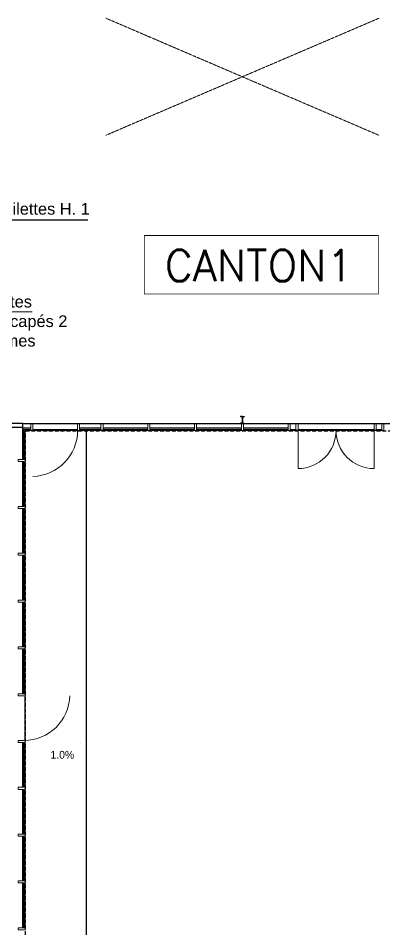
# Model space of a CAD drawing. Header units: metres. Extents: x 134472 to 303672, y 136880 to 366415.
# Drawn here: x 236348 to 245722, y 285149 to 308487 of the extents above; entities that cross this region are included whole.
import ezdxf
from ezdxf.enums import TextEntityAlignment as Align

# ---------------------------------------------------------------- set-up
doc = ezdxf.new("R2010")
doc.units = ezdxf.units.M
doc.header["$LTSCALE"] = 2
doc.header["$MEASUREMENT"] = 0
for name, pattern in [('CACHE', [0.375, 0.25, -0.125]), ('Planta_2$0$CACHE', [0.375, 0.25, -0.125]), ('STYLE_12', [0.46875, 0.3125, -0.15625])]:
    doc.linetypes.add(name, pattern=pattern)
for name, color, linetype in [('0.01', 8, 'Continuous'), ('0.03M', 254, 'Continuous'), ('0.1TEN', 133, 'Planta_2$0$CACHE'), ('1', 5, 'Continuous'), ('CFD-Text', 7, 'Continuous'), ('MOJI', 7, 'Continuous')]:
    doc.layers.add(name, color=color, linetype=linetype)
for name, color, linetype, lineweight in [('0.03', 151, 'Continuous', 5), ('0.03TEN', 8, 'STYLE_12', 5), ('0.10', 92, 'Continuous', 9), ('0.30', 1, 'Continuous', 30)]:
    doc.layers.add(name, color=color, linetype=linetype, lineweight=lineweight)
doc.styles.add('A030-07$0$ROMANS', font='romans')
doc.styles.add('arial', font='arial.ttf')

msp = doc.modelspace()

# ---------------------------------------------------------------- linework, layer by layer
at = {"layer": '0.01'}
msp.add_line((236466.586, 298099.317), (259971.586, 298099.317), dxfattribs=at)
at = {"layer": '0.01', "linetype": 'CACHE', "ltscale": 200}
for p, q in [((236536.586, 280789.317), (236536.586, 297909.317)), ((236536.586, 297909.317), (259656.586, 297909.317))]:
    msp.add_line(p, q, dxfattribs=at)
at = {"layer": '0.01', "flags": 128}
for points in [[(236466.586, 297175.317), (236466.586, 297999.317)], [(236670.586, 297979.317), (236466.586, 297979.317)], [(236526.586, 297175.317), (236526.586, 297919.317)], [(236670.586, 297919.317), (236526.586, 297919.317)], [(237870.586, 297919.317), (236722.586, 297919.317)], [(238470.586, 297979.317), (237922.586, 297979.317)], [(239670.586, 297919.317), (237922.586, 297919.317)], [(239670.586, 297979.317), (238522.586, 297979.317)], [(240870.586, 297979.317), (239722.586, 297979.317)], [(240870.586, 297919.317), (239722.586, 297919.317)], [(242070.586, 297979.317), (240922.586, 297979.317)], [(242070.586, 297919.317), (240922.586, 297919.317)], [(243270.586, 297979.317), (242122.586, 297979.317)], [(243270.586, 297919.317), (242122.586, 297919.317)], [(245670.586, 297919.317), (243322.586, 297919.317)], [(236466.586, 295975.317), (236466.586, 297123.317)], [(236526.586, 295975.317), (236526.586, 297123.317)], [(236466.586, 294775.317), (236466.586, 295923.317)], [(236526.586, 294775.317), (236526.586, 295923.317)], [(236466.586, 293575.317), (236466.586, 294723.317)], [(236526.586, 293575.317), (236526.586, 294723.317)], [(236466.586, 292375.317), (236466.586, 293523.317)], [(236526.586, 292375.317), (236526.586, 293523.317)], [(236466.586, 291175.317), (236466.586, 292323.317)], [(236526.586, 291175.317), (236526.586, 292323.317)], [(236526.586, 289975.317), (236526.586, 291123.317)], [(236466.586, 288775.317), (236466.586, 289923.317)], [(236526.586, 288775.317), (236526.586, 289923.317)], [(236466.586, 287575.317), (236466.586, 288723.317)], [(236526.586, 287575.317), (236526.586, 288723.317)], [(236466.586, 286375.317), (236466.586, 287523.317)], [(236526.586, 286375.317), (236526.586, 287523.317)], [(236466.586, 285175.317), (236466.586, 286323.317)], [(236526.586, 285175.317), (236526.586, 286323.317)]]:
    msp.add_lwpolyline(points, dxfattribs=at)
at = {"layer": '0.03', "flags": 128}
for points in [[(236496.586, 297175.317), (236496.586, 297949.317)], [(236670.586, 297949.317), (236496.586, 297949.317)], [(237870.586, 297949.317), (236722.586, 297949.317)], [(238470.586, 297949.317), (237922.586, 297949.317)], [(239670.586, 297949.317), (238522.586, 297949.317)], [(240870.586, 297949.317), (239722.586, 297949.317)], [(242070.586, 297949.317), (240922.586, 297949.317)], [(243270.586, 297949.317), (242122.586, 297949.317)], [(243470.586, 297949.317), (243322.586, 297949.317)], [(245470.586, 297949.317), (243522.586, 297949.317)], [(243522.586, 297919.317), (243522.586, 296945.315)], [(245470.586, 297919.317), (245470.586, 296945.315)], [(245670.586, 297949.317), (245522.586, 297949.317)], [(236496.586, 295975.317), (236496.586, 297123.317)], [(236496.586, 294775.317), (236496.586, 295923.317)], [(236496.586, 293575.317), (236496.586, 294723.317)], [(236496.586, 292375.317), (236496.586, 293523.317)], [(236496.586, 291175.317), (236496.586, 292323.317)], [(236496.586, 288775.317), (236496.586, 289923.317)], [(236496.586, 287575.317), (236496.586, 288723.317)], [(236496.586, 286375.317), (236496.586, 287523.317)], [(236496.586, 285175.317), (236496.586, 286323.317)]]:
    msp.add_lwpolyline(points, dxfattribs=at)
at = {"layer": '0.03', "const_width": 1, "flags": 128}
msp.add_lwpolyline([(236722.586, 297919.317), (236722.586, 296745.63)], dxfattribs=at)
at = {"layer": '0.03', "flags": 128}
for points in [[(237870.586, 297919.342, -0.407741248), (236722.586, 296745.63)], [(243522.586, 296945.315, 0.414213562), (244496.586, 297919.315)], [(244496.586, 297919.315, 0.414213562), (245470.586, 296945.315)], [(236496.56, 289975.317, 0.407741248), (237670.272, 291123.317)]]:
    msp.add_lwpolyline(points, format="xyb", dxfattribs=at)
at = {"layer": '0.03', "const_width": 1}
msp.add_lwpolyline([(236496.586, 291123.317), (237670.272, 291123.317)], dxfattribs=at)
at = {"layer": '0.03M', "flags": 128}
msp.add_lwpolyline([(238096.586, 280679.317), (238096.586, 297909.317)], dxfattribs=at)
at = {"layer": '0.03TEN', "flags": 128}
for points in [[(238596.586, 308486.817), (245596.586, 305486.817)], [(238596.586, 305486.817), (245596.586, 308486.817)]]:
    msp.add_lwpolyline(points, dxfattribs=at)
at = {"layer": '0.10', "flags": 128}
for points in [[(236670.586, 298099.317), (236722.586, 298099.317), (236722.586, 297919.317), (236670.586, 297919.317)], [(237870.586, 298099.317), (237922.586, 298099.317), (237922.586, 297919.317), (237870.586, 297919.317)]]:
    msp.add_lwpolyline(points, close=True, dxfattribs=at)
at = {"layer": '0.10'}
for points in [[(239670.586, 298099.317), (239722.586, 298099.317), (239722.586, 297919.317), (239670.586, 297919.317)], [(240870.586, 298099.317), (240922.586, 298099.317), (240922.586, 297919.317), (240870.586, 297919.317)], [(242070.586, 298099.317), (242122.586, 298099.317), (242122.586, 297919.317), (242070.586, 297919.317)], [(243270.586, 298099.317), (243322.586, 298099.317), (243322.586, 297919.317), (243270.586, 297919.317)], [(243470.586, 298099.317), (243522.586, 298099.317), (243522.586, 297919.317), (243470.586, 297919.317)], [(245522.586, 298099.317), (245470.586, 298099.317), (245470.586, 297919.317), (245522.586, 297919.317)], [(245722.586, 298099.317), (245670.586, 298099.317), (245670.586, 297919.317), (245722.586, 297919.317)], [(236349.986, 297175.317), (236349.986, 297123.317), (236526.586, 297123.317), (236526.586, 297175.317)], [(236349.986, 295975.317), (236349.986, 295923.317), (236526.586, 295923.317), (236526.586, 295975.317)], [(236349.986, 294775.317), (236349.986, 294723.317), (236526.586, 294723.317), (236526.586, 294775.317)], [(236349.986, 293575.317), (236349.986, 293523.317), (236526.586, 293523.317), (236526.586, 293575.317)], [(236349.986, 292375.317), (236349.986, 292323.317), (236526.586, 292323.317), (236526.586, 292375.317)], [(236349.986, 291175.317), (236349.986, 291123.317), (236526.586, 291123.317), (236526.586, 291175.317)], [(236349.986, 289975.317), (236349.986, 289923.317), (236526.586, 289923.317), (236526.586, 289975.317)], [(236349.986, 288775.317), (236349.986, 288723.317), (236526.586, 288723.317), (236526.586, 288775.317)], [(236349.986, 287575.317), (236349.986, 287523.317), (236526.586, 287523.317), (236526.586, 287575.317)], [(236349.986, 286375.317), (236349.986, 286323.317), (236526.586, 286323.317), (236526.586, 286375.317)], [(236349.986, 285175.317), (236349.986, 285123.317), (236526.586, 285123.317), (236526.586, 285175.317)]]:
    msp.add_lwpolyline(points, close=True, dxfattribs=at)
msp.add_3dface([(238470.586, 298099.317), (238522.586, 298099.317), (238522.586, 297919.317), (238470.586, 297919.317)], dxfattribs=at)
at = {"layer": '0.1TEN', "ltscale": 10, "const_width": 1, "flags": 128}
msp.add_lwpolyline([(238596.586, 308486.817), (245596.586, 308486.817), (245596.586, 305486.817), (238596.586, 305486.817)], close=True, dxfattribs=at)
at = {"layer": '0.1TEN', "ltscale": 10, "const_width": 0.05}
msp.add_lwpolyline([(236694.473, 289893.484), (237953.236, 289893.484), (237531.315, 290151.675)], dxfattribs=at)
at = {"layer": '0.30', "flags": 128}
for points in [[(236466.586, 298099.317), (233326.586, 298099.317)], [(236466.586, 297999.317), (236466.586, 298099.317)], [(236466.586, 297999.317), (233326.586, 297999.317)]]:
    msp.add_lwpolyline(points, dxfattribs=at)
at = {"layer": '1', "color": 5, "linetype": 'Continuous', "ltscale": 2}
for p, q in [((242096.586, 298279.317), (242051.086, 298279.317)), ((242051.086, 298279.317), (242051.086, 298271.317)), ((242084.936, 298271.317), (242051.086, 298271.317)), ((242093.936, 298262.317), (242093.936, 298116.317)), ((242096.586, 298279.317), (242142.086, 298279.317)), ((242099.236, 298262.317), (242099.236, 298116.317)), ((242108.236, 298271.317), (242142.086, 298271.317)), ((242142.086, 298279.317), (242142.086, 298271.317)), ((242084.936, 298107.317), (242051.086, 298107.317)), ((242051.086, 298099.317), (242051.086, 298107.317)), ((242096.586, 298099.317), (242051.086, 298099.317)), ((242096.586, 298099.317), (242142.086, 298099.317)), ((242108.236, 298107.317), (242142.086, 298107.317)), ((242142.086, 298099.317), (242142.086, 298107.317))]:
    msp.add_line(p, q, dxfattribs=at)
for centre, start, end in [((242084.936, 298262.317), 0, 90), ((242108.236, 298262.317), 90, 180), ((242084.936, 298116.317), 270, 0), ((242108.236, 298116.317), 180, 270)]:
    msp.add_arc(centre, 9, start, end, dxfattribs=at)
at = {"layer": 'CFD-Text', "const_width": 20}
msp.add_lwpolyline([(239583.966, 301419.315), (245583.966, 301419.315), (245583.966, 302919.315), (239583.966, 302919.315)], close=True, dxfattribs=at)
at = {"layer": 'MOJI'}
msp.add_line((238132.922, 303309.688), (235714.311, 303309.688), dxfattribs=at)
at = {"layer": 'MOJI', "lineweight": 0}
msp.add_line((236709.469, 300958.248), (234809.833, 300958.248), dxfattribs=at)

# ---------------------------------------------------------------- texts
at = {"layer": 'CFD-Text', "style": 'A030-07$0$ROMANS'}
msp.add_text('CANTON1', height=800, rotation=0.0000273, dxfattribs=at).set_placement((242521.24, 302146.755), align=Align.MIDDLE_CENTER)
at = {"layer": 'MOJI', "style": 'arial'}
msp.add_text('Toilettes H. 1', height=300, dxfattribs=at).set_placement((235714.311, 303451.645))
at = {"layer": 'MOJI', "lineweight": 0, "insert": (235116.292, 301372.644), "char_height": 300, "width": 9351.2054, "attachment_point": 1, "style": 'arial'}
msp.add_mtext('Toilettes\\Phandicapés 2\\PHommes', dxfattribs=at)
at = {"layer": 'MOJI', "insert": (237174.518, 289709.238), "char_height": 200, "width": 8399.9886, "attachment_point": 1, "style": 'arial'}
msp.add_mtext('{\\fMS UI Gothic|b0|i0|c128|p17;1.0%}', dxfattribs=at)

doc.saveas('drawing.dxf')
